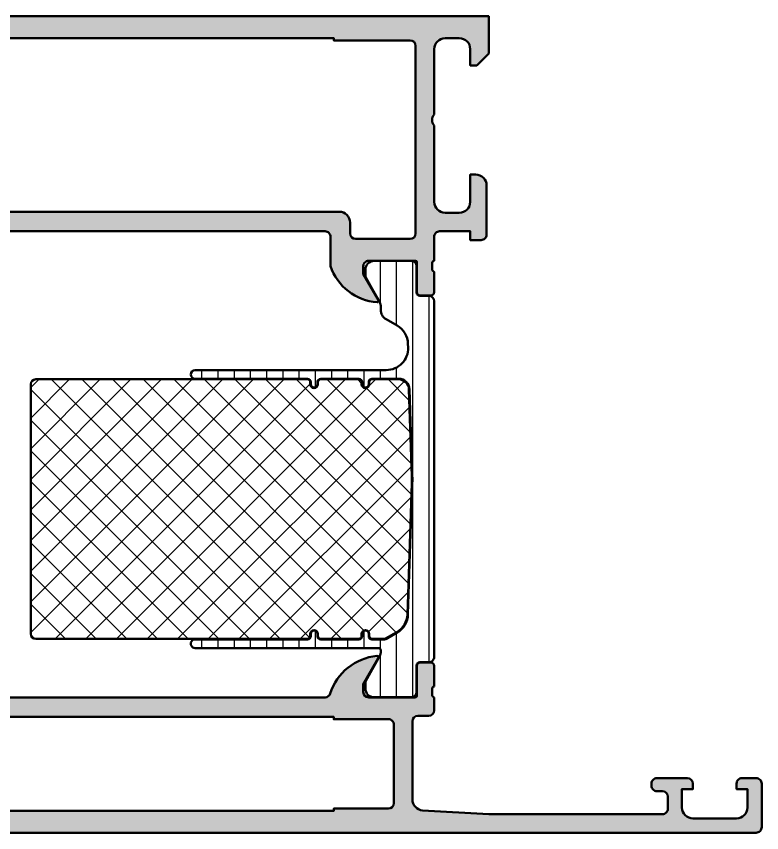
# Model space of a CAD drawing. Extents: x 0 to 133, y 0 to 75.
# Drawn here: x 64.7 to 133, y 0 to 74.8 of the extents above; entities that cross this region are included whole.
import ezdxf

# ---------------------------------------------------------------- set-up
doc = ezdxf.new("R2010")
doc.units = 0
for name, color, linetype, lineweight in [('0S-Alu contour', 7, 'Continuous', 50), ('0S-Alu hatch', 252, 'Continuous', 25), ('0S-Plastic contour', 254, 'Continuous', 50), ('0S-Plastic hatch', 253, 'Continuous', 25), ('0S-PT contour', 91, 'Continuous', 50), ('0S-PT hatch', 103, 'Continuous', 25)]:
    doc.layers.add(name, color=color, linetype=linetype, lineweight=lineweight)

# ---------------------------------------------------------------- blocks, each defined once
blk = doc.blocks.new('398650__A5BA2382_FA9A_44C2_9744_98428A6521F6_')
at = {"layer": '0S-Alu hatch'}
h = blk.add_hatch(color=256, dxfattribs=at)
edge = h.paths.add_edge_path()
edge.add_ellipse((3.999954428526855, 71.7999582432241), major_axis=(-1.000045572511483, 0), ratio=1, start_angle=180.0026109341762, end_angle=269.9973890658964, ccw=False)
edge.add_line((5.000000000000014, 71.80000381469873), (5.000000000000127, 65.8))
edge.add_ellipse((4.474877689036771, 65.3), major_axis=(-0.7250885749144681, 0), ratio=1, start_angle=136.4038464693296, end_angle=223.5961535306705, ccw=False)
edge.add_line((5.000000000000127, 64.8), (5.000000000000013, 55.30000000000005))
edge.add_ellipse((3.999972998484541, 55.30002700151547), major_axis=(-1.000027001880003, 0), ratio=1, start_angle=90.00154703109479, end_angle=179.9984529689852, ccw=False)
edge.add_line((3.999999999999843, 54.29999999999999), (2.699981689453309, 54.29999999999999))
edge.add_ellipse((2.700001512601078, 55.30001982314776), major_axis=(-1.000019823344241, 0), ratio=1, start_angle=0.0011357599706229848, end_angle=89.99886423981059, ccw=False)
edge.add_line((1.699981689453309, 55.30000000000381), (1.699981689453252, 60.3))
edge.add_line((1.699981689453252, 60.3), (1.199981689453252, 60.3))
edge.add_arc((1.200016055021521, 59.29996563443156), 1.000034366158914, 90.00196893435806, 179.9980310656152)
edge.add_line((0.1999816894530824, 59.30000000000029), (0.1999816894531387, 52.39996551583617))
edge.add_ellipse((0.1211452429100872, 52.13244492384305), major_axis=(-0.2788950563274368, 0), ratio=1, start_angle=178.8354106259032, end_angle=253.5801235805062, ccw=False)
edge.add_line((0.3999826894531395, 52.12677651584468), (0.3999826894531391, 51.67318251584468))
edge.add_ellipse((0.121114593809963, 51.66752185636763), major_axis=(-0.2789255417371574, 0), ratio=1, start_angle=106.4245945553553, end_angle=181.1628700728853, ccw=False)
edge.add_line((0.1999816894531363, 51.39997851584468), (0.1999816894531387, 49.51996751583616))
edge.add_arc((0.499981689453136, 49.51996751583616), 0.2999999999999971, 180, 270)
edge.add_line((0.4999816894531359, 49.21996751583616), (1.479956008495932, 49.21996751583617))
edge.add_arc((1.479956008495937, 49.51996751583616), 0.2999999999999936, 269.999999999999, 360)
edge.add_line((1.77995600849593, 49.51996751583616), (1.779956008495914, 52.27996551583616))
edge.add_ellipse((1.900237939381924, 52.27968572939454), major_axis=(-0.1202822562896115, 0), ratio=1, start_angle=270.3217552923952, end_angle=359.86672517443674, ccw=False)
edge.add_line((1.899562475160004, 52.39996608908059), (6.199974060058777, 52.39999084472678))
edge.add_ellipse((6.199989497152058, 51.90000628199761), major_axis=(-0.4999845629674861, 0), ratio=1, start_angle=179.9991052558096, end_angle=270.00176901520285, ccw=False)
edge.add_line((6.699974060058579, 51.89999847412263), (6.69997406005872, 51.1999938964842))
edge.add_line((6.69997406005872, 51.1999938964842), (5.311729431152641, 48.79547576904322))
edge.add_arc((5.435575379939113, 48.73756724130198), 0.136715824307135, 154.9399071396926, 284.9282666313289)
edge.add_arc((5.082349791735746, 53.46586819594616), 4.875900108610273, 274.569384502985, 341.2678313541292)
edge.add_ellipse((10.19996787116753, 51.89999703365565), major_axis=(-0.4999938111092688, 0), ratio=1, start_angle=269.999290796558, end_angle=359.99983493439635, ccw=False)
edge.add_line((10.19997406005849, 52.39999084472661), (10.99997406006038, 52.39999084472661))
edge.add_arc((10.99997406006038, 52.89999084472661), 0.5, 270, 360)
edge.add_line((11.49997406006038, 52.89999084472661), (11.49997406006038, 54.59999542236328))
edge.add_ellipse((11.99997406006038, 54.59999542236328), major_axis=(-0.4999999999999965, 0), ratio=1, start_angle=269.9999999999996, end_angle=360, ccw=False)
edge.add_line((11.99997406006038, 55.09999542236328), (92.9999755493137, 55.09999542236333))
edge.add_ellipse((92.99997554931373, 54.59999542236332), major_axis=(-0.5000000000000142, 0), ratio=1, start_angle=180, end_angle=270.00000000000165, ccw=False)
edge.add_line((93.49997554931375, 54.59999542236332), (93.49997554931373, 51.8999984741216))
edge.add_arc((98.1270782075754, 53.47457053127342), 4.887673902098572, 198.7930956538675, 265.8043505018738)
edge.add_arc((97.76126167060382, 48.73879050912451), 0.1390384168074621, 273.3902478632481, 384.0601169720247)
edge.add_line((97.8882201782205, 48.79547576904342), (96.49997554931463, 51.19999389648443))
edge.add_line((96.49997554931463, 51.19999389648443), (96.49997554931451, 51.89999847412086))
edge.add_ellipse((96.99996011222127, 51.90000628199715), major_axis=(-0.4999845629677113, 0), ratio=1, start_angle=-90.00176901518182, end_angle=0.000894744190475194, ccw=False)
edge.add_line((96.99997554931437, 52.39999084472655), (101.2998333707656, 52.39996609226833))
edge.add_ellipse((101.299155684108, 52.27928998198025), major_axis=(-0.120678013131916, 0), ratio=1, start_angle=180.1332748255578, end_angle=269.6782447076241, ccw=False)
edge.add_line((101.4198333707657, 52.27957068898489), (101.4198333707656, 49.51957268898488))
edge.add_arc((101.7198333707656, 49.51957268898489), 0.2999999999999829, 180, 270.0000000000027)
edge.add_line((101.7198333707656, 49.2195726889849), (102.6998076898084, 49.21957268898489))
edge.add_arc((102.6998076898084, 49.51957268898489), 0.2999999999999971, 270.0000000000027, 360)
edge.add_line((102.9998076898084, 49.51957268898489), (102.9998076898084, 51.3995836889934))
edge.add_ellipse((103.0786747854516, 51.66712702951638), major_axis=(-0.2789255417371992, 0), ratio=1, start_angle=-1.1628700728805939, end_angle=73.5754054446374, ccw=False)
edge.add_line((102.7998066898084, 51.67278768899341), (102.7998066898084, 52.1263816889934))
edge.add_ellipse((103.0786441363515, 52.13205009699178), major_axis=(-0.2788950563274237, 0), ratio=1, start_angle=-73.5801235805115, end_angle=1.1645893740987958, ccw=False)
edge.add_line((102.9998076898084, 52.3995706889849), (102.9999680343561, 54.59999514771071))
edge.add_ellipse((103.4999680343559, 54.59999514771047), major_axis=(-0.4999999999997869, 0), ratio=1, start_angle=269.9999999999984, end_angle=360, ccw=False)
edge.add_line((103.4999680343559, 55.09999514771026), (106.2999557081156, 55.09999514771083))
edge.add_line((106.2999557081156, 55.09999514771083), (106.2999557081155, 54.29999972534743))
edge.add_line((106.2999557081155, 54.29999972534743), (107.2999557081154, 54.30000735474173))
edge.add_arc((107.2999864487359, 54.79997661371057), 0.4999692599138797, 269.9964771677912, 360.0026485613531)
edge.add_line((107.7999557081156, 54.79999972534759), (107.8000167432719, 59.29999972534695))
edge.add_arc((106.7999292727026, 59.29991225477806), 1.000087474394541, 0.0050112559646679, 89.99498874392712)
edge.add_line((106.8000167432713, 60.29999972534739), (106.3000167432718, 60.29999972534715))
edge.add_line((106.3000167432718, 60.29999972534715), (106.3000167432719, 57.79999972534738))
edge.add_ellipse((105.2999293457993, 57.80008712281013), major_axis=(-1.000087401291521, 0), ratio=1, start_angle=90.00501389830328, end_angle=179.9949929319336, ccw=False)
edge.add_line((105.3000168624813, 56.79999972534785), (103.9999680343556, 56.79999972534715))
edge.add_ellipse((104.0000268320843, 57.80005852307539), major_axis=(-1.000058799456728, 0), ratio=1, start_angle=0.0033686637580103707, end_angle=89.99663133637353, ccw=False)
edge.add_line((102.9999680343561, 57.79999972534437), (102.9999680343561, 64.79999972534715))
edge.add_ellipse((103.5248073746745, 65.29999972534715), major_axis=(-0.7248836686985655, 0), ratio=1, start_angle=-43.61157673630902, end_angle=43.611576736309075, ccw=False)
edge.add_line((102.9999680343561, 65.79999972534713), (102.9999680343561, 71.80043483925358))
edge.add_ellipse((104.0000228430449, 71.80038766034905), major_axis=(-1.000054809801693, 0), ratio=1, start_angle=270.0031401344176, end_angle=359.997296995918, ccw=False)
edge.add_line((103.9999680343566, 72.80044246864882), (105.3000168624806, 72.80044246864814))
edge.add_ellipse((105.2999304168652, 71.80035614156394), major_axis=(-1.000086330820304, 0), ratio=1, start_angle=180.0053828449331, end_angle=269.99504745863044, ccw=False)
edge.add_line((106.300016743272, 71.80045009804164), (106.3000167432718, 70.29999257279023))
edge.add_line((106.3000167432718, 70.29999257279023), (106.8999923292095, 70.29999257279))
edge.add_line((106.8999923292095, 70.29999257279), (107.9999679199197, 71.39996792030847))
edge.add_line((107.9999679199197, 71.39996792030847), (107.99996791992, 74.8))
edge.add_line((107.99996791992, 74.8), (1.42e-14, 74.8))
edge.add_line((1.42e-14, 74.8), (7.06e-14, 71.39999847412132))
edge.add_line((7.06e-14, 71.39999847412132), (1.099975585937684, 70.30000000000003))
edge.add_line((1.099975585937684, 70.30000000000003), (1.699981689453366, 70.30000000000003))
edge.add_line((1.699981689453366, 70.30000000000003), (1.699981689453252, 71.8000038146973))
edge.add_ellipse((2.700020083351735, 71.79996542079878), major_axis=(-1.0000383946355, 0), ratio=1, start_angle=270.00219972388834, end_angle=359.99780027593476, ccw=False)
edge.add_line((2.699981689453195, 72.80000381469726), (4.000000000000212, 72.80000381469725))
edge = h.paths.add_edge_path()
edge.add_line((14.19998550415049, 72.59999542236328), (14.19998550415049, 72.7999954223636))
edge.add_line((14.19998550415049, 72.7999954223636), (93.79998623046679, 72.79999542236358))
edge.add_line((93.79998623046679, 72.79999542236358), (93.79998623046684, 72.59999542236302))
edge.add_line((93.79998623046684, 72.59999542236302), (100.7999862304669, 72.59999542236307))
edge.add_ellipse((100.7999783783807, 72.09998757027707), major_axis=(-0.5000078521476686, 0), ratio=1, start_angle=180.0008997684673, end_angle=269.99910023133594, ccw=False)
edge.add_line((101.2999862304667, 72.0999954223615), (101.2999862304667, 54.89999084472656))
edge.add_ellipse((100.7999815766378, 54.89999549855548), major_axis=(-0.5000046538505819, 0), ratio=1, start_angle=90.00053328454487, end_angle=179.9994667160038, ccw=False)
edge.add_line((100.7999862304667, 54.39999084472656), (95.79997554931364, 54.39999084472656))
edge.add_ellipse((95.79997554931364, 54.89999084472656), major_axis=(-0.5, 0), ratio=1, start_angle=0, end_angle=90, ccw=False)
edge.add_line((95.29997554931366, 54.89999084472656), (95.29997554931364, 55.89999542236331))
edge.add_arc((94.29997554931361, 55.89999542236331), 1.000000000000024, 0, 89.9999999999992)
edge.add_line((94.29997554931363, 56.89999542236335), (10.6999740600604, 56.89999542236328))
edge.add_arc((10.69997406006038, 55.89999542236327), 1.000000000000014, 89.9999999999992, 180)
edge.add_line((9.69997406006037, 55.89999542236327), (9.69997406006037, 54.89999084472673))
edge.add_ellipse((9.199974060060377, 54.89999084472671), major_axis=(-0.4999999999999894, 0), ratio=1, start_angle=89.99999999999898, end_angle=180, ccw=False)
edge.add_line((9.19997406006037, 54.39999084472673), (7.19998550415029, 54.39999084472685))
edge.add_ellipse((7.199990157979086, 54.89999549855546), major_axis=(-0.5000046538502835, 0), ratio=1, start_angle=0.0005332839962761682, end_angle=89.9994667154665, ccw=False)
edge.add_line((6.69998550415046, 54.89999084473137), (6.699985504150517, 72.09999542236334))
edge.add_ellipse((7.199993356236581, 72.09998757027722), major_axis=(-0.5000078521477183, 0), ratio=1, start_angle=270.0008997686535, end_angle=359.99910023153274, ccw=False)
edge.add_line((7.199985504150517, 72.59999542236328), (14.19998550415049, 72.59999542236328))
at = {"layer": '0S-Alu contour', "color": 7}
for points in [[(106.300016743272, 71.80045009804164), (106.3000167432718, 70.29999257279023), (106.8999923292095, 70.29999257279), (107.9999679199197, 71.39996792030847), (107.99996791992, 74.8), (1.42e-14, 74.8), (7.06e-14, 71.39999847412132), (1.099975585937684, 70.30000000000003), (1.699981689453366, 70.30000000000003), (1.699981689453252, 71.8000038146973)], [(2.699981689453195, 72.80000381469726), (4.000000000000212, 72.80000381469725)], [(7.199985504150517, 72.59999542236328), (14.19998550415049, 72.59999542236328)], [(14.19998550415049, 72.59999542236328), (14.19998550415049, 72.7999954223636), (93.79998623046679, 72.79999542236358), (93.79998623046684, 72.59999542236302), (100.7999862304669, 72.59999542236307)], [(103.9999680343566, 72.80044246864882), (105.3000168624806, 72.80044246864814)], [(6.69998550415046, 54.89999084473137), (6.699985504150517, 72.09999542236334)], [(101.2999862304667, 72.0999954223615), (101.2999862304667, 54.89999084472656)], [(5.000000000000014, 71.80000381469873), (5.000000000000127, 65.8)], [(102.9999680343561, 65.79999972534713), (102.9999680343561, 71.80043483925358)], [(5.000000000000127, 64.8), (5.000000000000013, 55.30000000000005)], [(102.9999680343561, 57.79999972534437), (102.9999680343561, 64.79999972534715)], [(1.699981689453309, 55.30000000000381), (1.699981689453252, 60.3), (1.199981689453252, 60.3)], [(106.8000167432713, 60.29999972534739), (106.3000167432718, 60.29999972534715), (106.3000167432719, 57.79999972534738)], [(0.1999816894530824, 59.30000000000029), (0.1999816894531387, 52.39996551583617)], [(107.7999557081156, 54.79999972534759), (107.8000167432719, 59.29999972534695)], [(94.29997554931363, 56.89999542236335), (10.6999740600604, 56.89999542236328)], [(105.3000168624813, 56.79999972534785), (103.9999680343556, 56.79999972534715)], [(9.69997406006037, 55.89999542236327), (9.69997406006037, 54.89999084472673)], [(95.29997554931366, 54.89999084472656), (95.29997554931364, 55.89999542236331)], [(11.99997406006038, 55.09999542236328), (92.9999755493137, 55.09999542236333)], [(103.4999680343559, 55.09999514771026), (106.2999557081156, 55.09999514771083), (106.2999557081155, 54.29999972534743), (107.2999557081154, 54.30000735474173)], [(3.999999999999843, 54.29999999999999), (2.699981689453309, 54.29999999999999)], [(9.19997406006037, 54.39999084472673), (7.19998550415029, 54.39999084472685)], [(11.49997406006038, 52.89999084472661), (11.49997406006038, 54.59999542236328)], [(93.49997554931375, 54.59999542236332), (93.49997554931373, 51.8999984741216)], [(100.7999862304667, 54.39999084472656), (95.79997554931364, 54.39999084472656)], [(102.9998076898084, 52.3995706889849), (102.9999680343561, 54.59999514771071)], [(1.899562475160004, 52.39996608908059), (6.199974060058777, 52.39999084472678)], [(10.19997406005849, 52.39999084472661), (10.99997406006038, 52.39999084472661)], [(96.99997554931437, 52.39999084472655), (101.2998333707656, 52.39996609226833)], [(0.3999826894531395, 52.12677651584468), (0.3999826894531391, 51.67318251584468)], [(1.77995600849593, 49.51996751583616), (1.779956008495914, 52.27996551583616)], [(6.699974060058579, 51.89999847412263), (6.69997406005872, 51.1999938964842), (5.311729431152641, 48.79547576904322)], [(97.8882201782205, 48.79547576904342), (96.49997554931463, 51.19999389648443), (96.49997554931451, 51.89999847412086)], [(101.4198333707657, 52.27957068898489), (101.4198333707656, 49.51957268898488)], [(102.7998066898084, 51.67278768899341), (102.7998066898084, 52.1263816889934)], [(0.1999816894531363, 51.39997851584468), (0.1999816894531387, 49.51996751583616)], [(102.9998076898084, 49.51957268898489), (102.9998076898084, 51.3995836889934)], [(0.4999816894531359, 49.21996751583616), (1.479956008495932, 49.21996751583617)], [(101.7198333707656, 49.2195726889849), (102.6998076898084, 49.21957268898489)]]:
    blk.add_lwpolyline(points, dxfattribs=at)
at = {"layer": '0S-Alu contour', "color": 7, "extrusion": (0, 0, -1)}
for centre, radius, start, end in [((-2.700020083351735, 71.79996542079878), 1.0000383946355, 0.0021997240652303, 89.99780027611166), ((-3.999954428526855, 71.7999582432241), 1.000045572511483, 90.0026109341036, 179.9973890658238), ((-7.199993356236581, 72.09998757027722), 0.5000078521477183, 0.0008997684672687, 89.9991002313465), ((-100.7999783783807, 72.09998757027707), 0.5000078521476686, 90.00089976866407, 179.9991002315327), ((-104.0000228430449, 71.80038766034905), 1.000054809801693, 0.0027030040819815, 89.9968598655824), ((-105.2999304168652, 71.80035614156394), 1.000086330820304, 90.00495254136955, 179.9946171550669), ((-4.474877689036771, 65.3), 0.7250885749144684, 136.4038464693295, 223.5961535306705), ((-103.5248073746745, 65.29999972534715), 0.7248836686985655, 316.3884232636909, 43.61157673630913), ((-104.0000268320843, 57.80005852307539), 1.000058799456728, 270.0033686636265, 359.996631336242), ((-105.2999293457993, 57.80008712281013), 1.000087401291521, 180.0050070680665, 269.9949861016967), ((-2.700001512601078, 55.30001982314776), 1.000019823344241, 270.0011357601894, 359.9988642400294), ((-3.999972998484541, 55.30002700151547), 1.000027001880003, 180.0015470310149, 269.9984529689052), ((-7.199990157979086, 54.89999549855546), 0.5000046538502835, 270.0005332845336, 359.9994667160037), ((-9.199974060060377, 54.89999084472671), 0.4999999999999894, 180, 270.000000000001), ((-11.99997406006038, 54.59999542236328), 0.4999999999999965, 0, 90.0000000000004), ((-92.99997554931373, 54.59999542236332), 0.5000000000000142, 89.99999999999837, 180), ((-95.79997554931364, 54.89999084472656), 0.5, 270, 0), ((-100.7999815766378, 54.89999549855548), 0.5000046538505819, 180.0005332839962, 269.9994667154551), ((-103.4999680343559, 54.59999514771047), 0.4999999999997869, 0, 90.0000000000016), ((-0.1211452429100872, 52.13244492384305), 0.2788950563274368, 106.4198764194938, 181.1645893740969), ((-1.900237939381924, 52.27968572939454), 0.1202822562896115, 0.1332748255632413, 89.67824470760479), ((-6.199989497152058, 51.90000628199761), 0.4999845629674861, 89.99823098479715, 180.0008947441905), ((-10.19996787116753, 51.89999703365565), 0.4999938111092688, 0.0001650656036298, 90.00070920344199), ((-96.99996011222127, 51.90000628199715), 0.4999845629677113, 359.9991052558095, 90.0017690151818), ((-101.299155684108, 52.27928998198025), 0.120678013131916, 90.32175529237591, 179.8667251744422), ((-103.0786441363515, 52.13205009699178), 0.2788950563274237, 358.8354106259012, 73.58012358051164), ((-0.121114593809963, 51.66752185636763), 0.2789255417371574, 178.8371299271147, 253.5754054446447), ((-103.0786747854516, 51.66712702951638), 0.2789255417371992, 286.4245945553626, 1.162870072880582)]:
    blk.add_arc(centre, radius, start, end, dxfattribs=at)
at = {"layer": '0S-Alu contour', "color": 7}
for centre, radius, start, end in [((1.200016055021521, 59.29996563443156), 1.000034366158914, 90.00196893435806, 179.9980310656152), ((106.7999292727026, 59.29991225477806), 1.000087474394541, 0.0050112559646679, 89.99498874392712), ((10.69997406006038, 55.89999542236327), 1.000000000000014, 89.9999999999992, 180), ((94.29997554931361, 55.89999542236331), 1.000000000000024, 0, 89.9999999999992), ((107.2999864487359, 54.79997661371057), 0.4999692599138797, 269.9964771677912, 0.0026485613531484), ((10.99997406006038, 52.89999084472661), 0.5, 270, 0), ((5.082349791735746, 53.46586819594616), 4.875900108610273, 274.569384502985, 341.2678313541292), ((98.1270782075754, 53.47457053127342), 4.887673902098572, 198.7930956538675, 265.8043505018738), ((0.499981689453136, 49.51996751583616), 0.2999999999999971, 180, 270), ((1.479956008495937, 49.51996751583616), 0.2999999999999936, 269.999999999999, 0), ((101.7198333707656, 49.51957268898489), 0.2999999999999829, 180, 270.0000000000027), ((102.6998076898084, 49.51957268898489), 0.2999999999999971, 270.0000000000027, 0), ((5.435575379939113, 48.73756724130198), 0.136715824307135, 154.9399071396926, 284.9282666313289), ((97.76126167060382, 48.73879050912451), 0.1390384168074621, 273.3902478632481, 24.06011697202465)]:
    blk.add_arc(centre, radius, start, end, dxfattribs=at)
blk = doc.blocks.new('284257__9D8D796D_4497_4EC7_BCA9_4753A95290BE___21ABFD9B_3180_408D_A42C_247EFED5E69A_')
at = {"layer": '0S-Plastic hatch'}
h = blk.add_hatch(dxfattribs=at)
h.set_pattern_fill('ANSI31', color=256, scale=0.4680000000000001, angle=45, style=0)
h.set_pattern_definition([(90, (0, 0), (-1.4859, 0), [])])
edge = h.paths.add_edge_path()
edge.add_line((103, 48.69001572907988), (103, 16.10998427091997))
edge.add_ellipse((102.5, 16.10998427092003), major_axis=(-0.5, 0), ratio=1, start_angle=89.99999999998857, end_angle=180, ccw=False)
edge.add_line((102.4999999999999, 15.60998427092003), (101.6896686695362, 15.60998427092004))
edge.add_arc((101.6896686695362, 15.30998427092015), 0.2999999999998957, 90.00000000000543, 180.0079246230968)
edge.add_line((101.3896686724058, 15.30994277769076), (101.3900006007642, 12.91006915538231))
edge.add_ellipse((100.8900006055467, 12.91000000000002), major_axis=(-0.5000000000000027, 0), ratio=1, start_angle=90.00000000000648, end_angle=180.0079246230509, ccw=False)
edge.add_line((100.8900006055468, 12.41000000000002), (97.50000000000011, 12.40999999999996))
edge.add_ellipse((97.50000000000011, 13.21000000000003), major_axis=(-0.8000000000000645, 0), ratio=1, start_angle=0, end_angle=90, ccw=False)
edge.add_line((96.70000000000005, 13.21000000000001), (96.70000000000005, 13.86000000000028))
edge.add_line((96.70000000000005, 13.86000000000028), (98.03730985350586, 16.27257083923049))
edge.add_arc((97.59999999949218, 16.51497564960009), 0.5000000005077869, 330.999999999967, 360)
edge.add_line((98.09999999999997, 16.51497564959983), (98.09999999999997, 16.71000000000013))
edge.add_arc((97.90000000000006, 16.71000000000012), 0.1999999999999247, 0, 90.00000000000406)
edge.add_line((97.90000000000003, 16.91000000000004), (81.10047367433242, 16.91))
edge.add_ellipse((81.10047367433248, 17.31), major_axis=(-0.3999999999999986, 0), ratio=1, start_angle=-90.00000000000807, end_angle=89.99999999999193, ccw=False)
edge.add_line((81.10047367433253, 17.71), (91.40047367433249, 17.71000000000007))
edge.add_arc((91.40047367433252, 18.01000000000006), 0.29999999999999, 269.9999999999945, 360)
edge.add_line((91.7004736743325, 18.0100000000001), (91.7004736743325, 18.2100000000001))
edge.add_ellipse((92.00047367433251, 18.21000000000006), major_axis=(-0.3000000000000114, 0), ratio=1, start_angle=180, end_angle=360, ccw=False)
edge.add_line((92.30047367433252, 18.21000000000006), (92.30047367433247, 18.01000000000018))
edge.add_arc((92.6004736743325, 18.0100000000001), 0.300000000000054, 180, 269.999999999981)
edge.add_line((92.60047367433243, 17.71000000000004), (96.10000068456242, 17.71000000000003))
edge.add_arc((96.10000068456245, 18.00999976147987), 0.299999761479846, 269.9999999999973, 360)
edge.add_line((96.40000044604228, 18.00999976147992), (96.40000044604228, 18.20999976147993))
edge.add_ellipse((96.7000004460423, 18.20999976147989), major_axis=(-0.3000000000000114, 0), ratio=1, start_angle=180, end_angle=360, ccw=False)
edge.add_line((97.0000004460423, 18.20999976147988), (97.00000044604224, 18.00999976148001))
edge.add_arc((97.30000020752212, 18.00999976147994), 0.2999997614798814, 180, 269.9999999999838)
edge.add_line((97.30000020752203, 17.71000000000006), (98.46410161520038, 17.71000000000006))
edge.add_arc((98.4641016152003, 17.90999999963144), 0.1999999996313836, 270.0000000000204, 300.0000000000195)
edge.add_line((98.56410161501607, 17.73679491919382), (99.60090409830678, 18.33539298302521))
edge.add_arc((98.6009042637357, 20.06744387718719), 1.999999992277375, 299.9999946553868, 358.2770022894869)
edge.add_line((100.6, 20.00730897584428), (100.994619429964, 32.03200236252826))
edge.add_arc((90.99999999999591, 32.35999999999965), 10.00000000000415, 358.1203748410089, 361.879625159001)
edge.add_line((100.9946194299639, 32.68799763747277), (100.7368450786459, 40.62279976374721))
edge.add_arc((99.73738313564947, 40.59000000000003), 1.000000000000097, 1.879625158993783, 89.99999999999756)
edge.add_line((99.7373831356495, 41.59000000000014), (97.29999999999995, 41.59000000000005))
edge.add_arc((97.29999999999995, 41.29000000000008), 0.2999999999999688, 90.00000000000273, 180)
edge.add_line((97, 41.29000000000008), (97, 41.09000000000005))
edge.add_ellipse((96.70000000000002, 41.09000000000004), major_axis=(-0.2999999999999829, 0), ratio=1, start_angle=0, end_angle=180, ccw=False)
edge.add_line((96.40000000000003, 41.09000000000004), (96.40000000000003, 41.29))
edge.add_arc((96.10000000000007, 41.29000000000004), 0.29999999999999, 0, 89.99999999999459)
edge.add_line((96.10000000000008, 41.59000000000004), (92.60047367433248, 41.59000000000005))
edge.add_arc((92.60047367433246, 41.29000000000006), 0.2999999999999901, 89.99999999999729, 180)
edge.add_line((92.30047367433247, 41.29000000000006), (92.30047367433247, 41.09000000000007))
edge.add_ellipse((92.00047367433247, 41.09000000000006), major_axis=(-0.2999999999999829, 0), ratio=1, start_angle=0, end_angle=180, ccw=False)
edge.add_line((91.7004736743325, 41.09000000000006), (91.7004736743325, 41.29000000000001))
edge.add_arc((91.4004736743325, 41.29000000000007), 0.2999999999999971, 0, 89.99999999999186)
edge.add_line((91.40047367433255, 41.59000000000006), (81.10047367433248, 41.59000000000006))
edge.add_ellipse((81.10047367433243, 41.99000000000006), major_axis=(-0.3999999999999915, 0), ratio=1, start_angle=-89.99999999999591, end_angle=90.00000000000409, ccw=False)
edge.add_line((81.10047367433242, 42.39000000000005), (98.61213858770031, 42.38999999999993))
edge.add_arc((98.61213858770031, 44.39), 2.000000000000059, 270, 361.8796251589957)
edge.add_line((100.6110624736931, 44.45559952749442), (100.6, 44.7926910241557))
edge.add_arc((98.60090425601653, 44.73255612258069), 2.000000000000047, 1.722997710510562, 60.00000534461142)
edge.add_line((99.600904094449, 46.46460702343066), (98.60000008078372, 47.04247909649653))
edge.add_ellipse((99.09999999999998, 47.90850454692143), major_axis=(-0.9999999999999536, 0), ratio=1, start_angle=0, end_angle=60.00000534460821, ccw=False)
edge.add_line((98.10000000000002, 47.90850454692143), (98.09999999999997, 48.28502435050005))
edge.add_arc((97.59999999987805, 48.2850243505002), 0.5000000001219143, 0, 28.99999999998022)
edge.add_line((98.03730985355446, 48.52742916068232), (96.69999999999999, 50.94000000000009))
edge.add_line((96.69999999999999, 50.94000000000009), (96.69999999999999, 51.59000000000006))
edge.add_ellipse((97.5, 51.58999999999994), major_axis=(-0.7999999999999972, 0), ratio=1, start_angle=269.9999999999949, end_angle=360, ccw=False)
edge.add_line((97.50000000000007, 52.38999999999993), (100.8900006103291, 52.38999999999999))
edge.add_ellipse((100.8900006103291, 51.88999999999998), major_axis=(-0.5000000000000142, 0), ratio=1, start_angle=179.9920752627074, end_angle=270.00000000000165, ccw=False)
edge.add_line((101.3900006055465, 51.88993084362136), (101.3896686724057, 49.49005722290699))
edge.add_arc((101.6896686695361, 49.49001572907983), 0.2999999999999299, 179.9920752627072, 270.0000000000135)
edge.add_line((101.6896686695362, 49.1900157290799), (102.5, 49.19001572907988))
edge.add_ellipse((102.5, 48.69001572907993), major_axis=(-0.4999999999999503, 0), ratio=1, start_angle=180, end_angle=269.9999999999984, ccw=False)
at = {"layer": '0S-Plastic contour', "color": 7}
for points in [[(97.50000000000007, 52.38999999999993), (100.8900006103291, 52.38999999999999)], [(101.3900006055465, 51.88993084362136), (101.3896686724057, 49.49005722290699)], [(98.03730985355446, 48.52742916068232), (96.69999999999999, 50.94000000000009), (96.69999999999999, 51.59000000000006)], [(101.6896686695362, 49.1900157290799), (102.5, 49.19001572907988)], [(103, 48.69001572907988), (103, 16.10998427091997)], [(98.10000000000002, 47.90850454692143), (98.09999999999997, 48.28502435050005)], [(99.600904094449, 46.46460702343066), (98.60000008078372, 47.04247909649653)], [(100.6110624736931, 44.45559952749442), (100.6, 44.7926910241557)], [(81.10047367433242, 42.39000000000005), (98.61213858770031, 42.38999999999993)], [(91.40047367433255, 41.59000000000006), (81.10047367433248, 41.59000000000006)], [(91.7004736743325, 41.09000000000006), (91.7004736743325, 41.29000000000001)], [(92.30047367433247, 41.29000000000006), (92.30047367433247, 41.09000000000007)], [(96.10000000000008, 41.59000000000004), (92.60047367433248, 41.59000000000005)], [(96.40000000000003, 41.09000000000004), (96.40000000000003, 41.29)], [(97, 41.29000000000008), (97, 41.09000000000005)], [(99.7373831356495, 41.59000000000014), (97.29999999999995, 41.59000000000005)], [(100.9946194299639, 32.68799763747277), (100.7368450786459, 40.62279976374721)], [(100.6, 20.00730897584428), (100.994619429964, 32.03200236252826)], [(91.7004736743325, 18.0100000000001), (91.7004736743325, 18.2100000000001)], [(92.30047367433252, 18.21000000000006), (92.30047367433247, 18.01000000000018)], [(96.40000044604228, 18.00999976147992), (96.40000044604228, 18.20999976147993)], [(97.0000004460423, 18.20999976147988), (97.00000044604224, 18.00999976148001)], [(98.56410161501607, 17.73679491919382), (99.60090409830678, 18.33539298302521)], [(81.10047367433253, 17.71), (91.40047367433249, 17.71000000000007)], [(92.60047367433243, 17.71000000000004), (96.10000068456242, 17.71000000000003)], [(97.30000020752203, 17.71000000000006), (98.46410161520038, 17.71000000000006)], [(97.90000000000003, 16.91000000000004), (81.10047367433242, 16.91)], [(98.09999999999997, 16.51497564959983), (98.09999999999997, 16.71000000000013)], [(96.70000000000005, 13.21000000000001), (96.70000000000005, 13.86000000000028), (98.03730985350586, 16.27257083923049)], [(101.3896686724058, 15.30994277769076), (101.3900006007642, 12.91006915538231)], [(102.4999999999999, 15.60998427092003), (101.6896686695362, 15.60998427092004)], [(100.8900006055468, 12.41000000000002), (97.50000000000011, 12.40999999999996)]]:
    blk.add_lwpolyline(points, dxfattribs=at)
at = {"layer": '0S-Plastic contour', "color": 7, "extrusion": (0, 0, -1)}
for centre, radius, start, end in [((-97.5, 51.58999999999994), 0.7999999999999972, 0, 90.00000000000509), ((-100.8900006103291, 51.88999999999998), 0.5000000000000142, 89.99999999999837, 180.0079247372927), ((-102.5, 48.69001572907993), 0.4999999999999503, 90.0000000000016, 180), ((-99.09999999999998, 47.90850454692143), 0.9999999999999536, 299.9999946553918, 0), ((-81.10047367433243, 41.99000000000006), 0.3999999999999915, 269.9999999999959, 89.99999999999594), ((-92.00047367433247, 41.09000000000006), 0.2999999999999829, 180, 0), ((-96.70000000000002, 41.09000000000004), 0.2999999999999829, 180, 0), ((-92.00047367433251, 18.21000000000006), 0.3000000000000114, 0, 180), ((-96.7000004460423, 18.20999976147989), 0.3000000000000114, 0, 180), ((-81.10047367433248, 17.31), 0.3999999999999986, 270.0000000000081, 90.00000000000813), ((-102.5, 16.10998427092003), 0.5, 180, 270.0000000000114), ((-97.50000000000011, 13.21000000000003), 0.8000000000000645, 270, 0), ((-100.8900006055467, 12.91000000000002), 0.5000000000000027, 179.9920753769491, 269.9999999999935)]:
    blk.add_arc(centre, radius, start, end, dxfattribs=at)
at = {"layer": '0S-Plastic contour', "color": 7}
for centre, radius, start, end in [((101.6896686695361, 49.49001572907983), 0.2999999999999299, 179.9920752627072, 270.0000000000135), ((97.59999999987805, 48.2850243505002), 0.5000000001219143, 0, 28.99999999998022), ((98.60090425601653, 44.73255612258069), 2.000000000000047, 1.722997710510562, 60.00000534461142), ((98.61213858770031, 44.39), 2.000000000000059, 270, 1.879625158995722), ((91.4004736743325, 41.29000000000007), 0.2999999999999971, 0, 89.99999999999186), ((92.60047367433246, 41.29000000000006), 0.2999999999999901, 89.99999999999729, 180), ((96.10000000000007, 41.29000000000004), 0.29999999999999, 0, 89.99999999999459), ((97.29999999999995, 41.29000000000008), 0.2999999999999688, 90.00000000000273, 180), ((99.73738313564947, 40.59000000000003), 1.000000000000097, 1.879625158993783, 89.99999999999756), ((90.99999999999591, 32.35999999999965), 10.00000000000415, 358.1203748410089, 1.879625159000959), ((98.6009042637357, 20.06744387718719), 1.999999992277375, 299.9999946553868, 358.2770022894869), ((91.40047367433252, 18.01000000000006), 0.29999999999999, 269.9999999999945, 0), ((92.6004736743325, 18.0100000000001), 0.300000000000054, 180, 269.999999999981), ((96.10000068456245, 18.00999976147987), 0.299999761479846, 269.9999999999973, 0), ((97.30000020752212, 18.00999976147994), 0.2999997614798814, 180, 269.9999999999838), ((98.4641016152003, 17.90999999963144), 0.1999999996313836, 270.0000000000204, 300.0000000000195), ((97.90000000000006, 16.71000000000012), 0.1999999999999247, 0, 90.00000000000406), ((97.59999999949218, 16.51497564960009), 0.5000000005077869, 330.999999999967, 0), ((101.6896686695362, 15.30998427092015), 0.2999999999998957, 90.00000000000543, 180.0079246230968)]:
    blk.add_arc(centre, radius, start, end, dxfattribs=at)
blk = doc.blocks.new('382750__2A1C469D_E28B_4D06_97CA_614348E30F16_')
at = {"layer": '0S-PT hatch'}
h = blk.add_hatch(dxfattribs=at)
h.set_pattern_fill('ANSI37', color=256, scale=0.625, angle=90, style=0)
h.set_pattern_definition([(135, (0, 0), (-1.403165018917055, -1.403165018917055), []), (225, (0, 0), (1.403165018917055, -1.403165018917055), [])])
edge = h.paths.add_edge_path()
edge.add_arc((66.5000004818055, 41.09000000000007), 0.4500000000000029, 90, 180)
edge.add_line((66.05000048180548, 41.09000000000007), (66.05000048180548, 18.21))
edge.add_arc((66.5000004818055, 18.21000000000001), 0.4500000000000029, 180, 270)
edge.add_line((66.5000004818055, 17.76), (91.40047367433252, 17.76))
edge.add_arc((91.40047367433252, 18.01), 0.2499999999999858, 270, 360)
edge.add_line((91.65047367433252, 18.0100000000001), (91.65047367433252, 18.2100000000001))
edge.add_ellipse((92.00047367433251, 18.21000000000007), major_axis=(-0.3500000000000085, 0), ratio=1, start_angle=180, end_angle=360, ccw=False)
edge.add_line((92.3504736743325, 18.21000000000004), (92.35047367433246, 18.01000000000016))
edge.add_arc((92.6004736743325, 18.01000000000006), 0.2500000000000568, 180, 270)
edge.add_line((92.6004736743325, 17.76), (96.10000068456245, 17.75999999999999))
edge.add_arc((96.10000068456242, 18.00999976147985), 0.2499997614798559, 270.0000000000033, 360)
edge.add_line((96.35000044604227, 18.00999976147992), (96.35000044604227, 18.20999976147993))
edge.add_ellipse((96.7000004460423, 18.2099997614799), major_axis=(-0.3500000000000085, 0), ratio=1, start_angle=180, end_angle=360, ccw=False)
edge.add_line((97.05000044604229, 18.20999976147987), (97.05000044604223, 18.00999976147999))
edge.add_arc((97.3000002075221, 18.00999976147988), 0.2499997614798843, 180, 270.0000000000033)
edge.add_line((97.30000020752212, 17.76), (98.46410161520029, 17.76000000000001))
edge.add_arc((98.46410161286744, 17.91000000833745), 0.1500000083374432, 270.0000008910845, 300.0000008911081)
edge.add_line((98.53910161905652, 17.78009619171581), (99.57590410234597, 18.37869425554645))
edge.add_arc((98.6009042637357, 20.06744387718718), 1.949999992277373, 299.9999946553868, 357.961752056725)
edge.add_line((100.5496705048544, 19.99808893967171), (100.9446463328142, 32.03364235071561))
edge.add_arc((91.00025448430463, 32.3599999579437), 9.949745651246513, 358.1203270165722, 361.8417027230555)
edge.add_line((100.9448604282773, 32.67976728523511), (100.6868719814961, 40.62115977555985))
edge.add_arc((99.73738313564947, 40.58999999999996), 0.9500000000001023, 1.879625158997662, 90)
edge.add_line((99.73738313564947, 41.54000000000007), (97.29999999999995, 41.54000000000007))
edge.add_arc((97.29999999999995, 41.2900000000001), 0.2499999999999716, 90, 180)
edge.add_line((97.05, 41.2900000000001), (97.05, 41.09000000000005))
edge.add_ellipse((96.70000000000002, 41.09000000000004), major_axis=(-0.3499999999999801, 0), ratio=1, start_angle=0, end_angle=180, ccw=False)
edge.add_line((96.35000000000005, 41.09000000000004), (96.35000000000005, 41.29000000000001))
edge.add_arc((96.10000000000007, 41.29000000000007), 0.2499999999999929, 0, 90)
edge.add_line((96.10000000000007, 41.54000000000007), (92.60047367433246, 41.54000000000007))
edge.add_arc((92.60047367433246, 41.29000000000007), 0.25, 90, 180)
edge.add_line((92.35047367433246, 41.29000000000007), (92.35047367433246, 41.09000000000007))
edge.add_ellipse((92.00047367433247, 41.09000000000006), major_axis=(-0.3499999999999801, 0), ratio=1, start_angle=0, end_angle=180, ccw=False)
edge.add_line((91.65047367433252, 41.09000000000006), (91.65047367433252, 41.29000000000002))
edge.add_arc((91.4004736743325, 41.29000000000007), 0.2499999999999929, 0, 90)
edge.add_line((91.4004736743325, 41.54000000000007), (66.5000004818055, 41.54000000000007))
at = {"layer": '0S-PT contour', "color": 7}
for points in [[(91.4004736743325, 41.54000000000007), (66.5000004818055, 41.54000000000007)], [(91.65047367433252, 41.09000000000006), (91.65047367433252, 41.29000000000002)], [(92.35047367433246, 41.29000000000007), (92.35047367433246, 41.09000000000007)], [(96.10000000000007, 41.54000000000007), (92.60047367433246, 41.54000000000007)], [(96.35000000000005, 41.09000000000004), (96.35000000000005, 41.29000000000001)], [(97.05, 41.2900000000001), (97.05, 41.09000000000005)], [(99.73738313564947, 41.54000000000007), (97.29999999999995, 41.54000000000007)], [(66.05000048180548, 41.09000000000007), (66.05000048180548, 18.21)], [(100.9448604282773, 32.67976728523511), (100.6868719814961, 40.62115977555985)], [(100.5496705048544, 19.99808893967171), (100.9446463328142, 32.03364235071561)], [(91.65047367433252, 18.0100000000001), (91.65047367433252, 18.2100000000001)], [(92.3504736743325, 18.21000000000004), (92.35047367433246, 18.01000000000016)], [(96.35000044604227, 18.00999976147992), (96.35000044604227, 18.20999976147993)], [(97.05000044604229, 18.20999976147987), (97.05000044604223, 18.00999976147999)], [(98.53910161905652, 17.78009619171581), (99.57590410234597, 18.37869425554645)], [(66.5000004818055, 17.76), (91.40047367433252, 17.76)], [(92.6004736743325, 17.76), (96.10000068456245, 17.75999999999999)], [(97.30000020752212, 17.76), (98.46410161520029, 17.76000000000001)]]:
    blk.add_lwpolyline(points, dxfattribs=at)
for centre, radius, start, end in [((66.5000004818055, 41.09000000000007), 0.4500000000000029, 90, 180), ((91.4004736743325, 41.29000000000007), 0.2499999999999929, 0, 90), ((92.60047367433246, 41.29000000000007), 0.25, 90, 180), ((96.10000000000007, 41.29000000000007), 0.2499999999999929, 0, 90), ((97.29999999999995, 41.2900000000001), 0.2499999999999716, 90, 180), ((99.73738313564947, 40.58999999999996), 0.9500000000001023, 1.879625158997662, 90), ((91.00025448430463, 32.3599999579437), 9.949745651246513, 358.1203270165722, 1.841702723055451), ((98.6009042637357, 20.06744387718718), 1.949999992277373, 299.9999946553868, 357.961752056725), ((66.5000004818055, 18.21000000000001), 0.4500000000000029, 180, 270), ((91.40047367433252, 18.01), 0.2499999999999858, 270, 0), ((92.6004736743325, 18.01000000000006), 0.2500000000000568, 180, 270), ((96.10000068456242, 18.00999976147985), 0.2499997614798559, 270.0000000000033, 0), ((97.3000002075221, 18.00999976147988), 0.2499997614798843, 180, 270.0000000000033), ((98.46410161286744, 17.91000000833745), 0.1500000083374432, 270.0000008910845, 300.0000008911081)]:
    blk.add_arc(centre, radius, start, end, dxfattribs=at)
at = {"layer": '0S-PT contour', "color": 7, "extrusion": (0, 0, -1)}
for centre, radius, start, end in [((-92.00047367433247, 41.09000000000006), 0.3499999999999801, 180, 0), ((-96.70000000000002, 41.09000000000004), 0.3499999999999801, 180, 0), ((-92.00047367433251, 18.21000000000007), 0.3500000000000085, 0, 180), ((-96.7000004460423, 18.2099997614799), 0.3500000000000085, 0, 180)]:
    blk.add_arc(centre, radius, start, end, dxfattribs=at)
blk = doc.blocks.new('398660__444A553E_9B95_4F01_BDA2_D1E7A79C6C81_')
at = {"layer": '0S-Alu hatch'}
h = blk.add_hatch(color=256, dxfattribs=at)
edge = h.paths.add_edge_path()
edge.add_ellipse((6.500003635543988, 10.00000371565224), major_axis=(-0.4999963606566832, 0), ratio=1, start_angle=179.9995829571355, end_angle=270.0004170425942, ccw=False)
edge.add_line((6.999999996187426, 10.00000007629563), (6.999999996187397, 2.800003128053247))
edge.add_ellipse((5.999980085835433, 2.800022919193811), major_axis=(-1.000019910547804, 0), ratio=1, start_angle=90.00114075642318, end_angle=179.9988660738457, ccw=False)
edge.add_line((5.999999996187397, 1.800003008844214), (2.700012203218705, 1.8000030088442))
edge.add_ellipse((2.699981218687452, 2.799972024316704), major_axis=(-0.9999690159525401, 0), ratio=1, start_angle=-0.0017821679763869724, end_angle=90.00177533787843, ccw=False)
edge.add_line((1.700012203218648, 2.800003128053518), (1.700012203218648, 4.500000076295435))
edge.add_line((1.700012203218648, 4.500000076295435), (1.100006099703023, 4.500000076295677))
edge.add_line((1.100006099703023, 4.500000076295677), (0, 3.400001602174584))
edge.add_line((0, 3.400001602174584), (0, 0))
edge.add_line((0, 0), (132.5000023803732, -4.26e-14))
edge.add_arc((132.5000060235379, 0.4999963568350302), 0.4999963568483463, 269.9995825210333, 360.0004159770605)
edge.add_line((133.0000023803731, 0.4999999868889148), (133.0000023803732, 4.500000076295671))
edge.add_arc((132.5000060197299, 4.500003715652365), 0.4999963606565571, 359.9995829571354, 450.0004170425926)
edge.add_line((132.5000023803732, 5.000000076295677), (131.1999840698264, 5.000000076295663))
edge.add_arc((131.1999638148895, 4.500050846643127), 0.4999492300628515, 89.99767871949794, 180.0058184440372)
edge.add_line((130.7000145874045, 4.500000076296132), (130.7000145874044, 4.000000076295677))
edge.add_line((130.7000145874044, 4.000000076295677), (131.7000145874044, 4.000000076295663))
edge.add_line((131.7000145874044, 4.000000076295663), (131.7000145874044, 2.300003128053498))
edge.add_ellipse((130.6999713620809, 2.300046234162592), major_axis=(-1.000043226252565, 0), ratio=1, start_angle=90.0024765215503, end_angle=179.9975303089387, ccw=False)
edge.add_line((130.7000145874043, 1.3000030088442), (126.6999840698263, 1.3000030088442))
edge.add_ellipse((126.699967384427, 2.299955806847186), major_axis=(-0.9999527981421936, 0), ratio=1, start_angle=-0.0027114333473718943, end_angle=90.00095604808348, ccw=False)
edge.add_line((125.7000145874045, 2.300003128053499), (125.7000145874044, 4.000000076295691))
edge.add_line((125.7000145874044, 4.000000076295691), (126.7000145874044, 4.000000076295691))
edge.add_line((126.7000145874044, 4.000000076295691), (126.7000145874045, 4.500000076295648))
edge.add_arc((126.1999658516305, 4.499951340521631), 0.5000487381489757, 0.0055841639549441, 89.99441583600141)
edge.add_line((126.2000145874044, 5.000000076295663), (123.3999962768574, 5.000000076295677))
edge.add_arc((123.3999824768728, 4.500013876280547), 0.4999862002055745, 89.99841859459889, 180.0015814054484)
edge.add_line((122.8999962768577, 4.500000076295695), (122.8999962768577, 4.300003128053519))
edge.add_arc((123.3999833952814, 4.29999024647722), 0.4999871185896555, 179.9985238419079, 270.0014761579244)
edge.add_line((123.3999962768575, 3.800003128053504), (123.8999962768575, 3.800003128053489))
edge.add_ellipse((123.8999935359899, 3.300000387185896), major_axis=(-0.5000027408751057, 0), ratio=1, start_angle=180.0003140784808, end_angle=269.9996859214303, ccw=False)
edge.add_line((124.3999962768575, 3.300003128053484), (124.3999962768575, 2.199998550416511))
edge.add_ellipse((123.8999999162031, 2.199994791863004), major_axis=(-0.4999963606685482, 0), ratio=1, start_angle=89.99958295870522, end_angle=180.0004307023613, ccw=False)
edge.add_line((123.8999962768577, 1.699998431207703), (108.000002380372, 1.699998431207433))
edge.add_line((108.000002380372, 1.699998431207433), (101.9429650268576, 2.046113543512149))
edge.add_ellipse((101.9999931715672, 3.044476890856578), major_axis=(-0.9999907912624919, 0), ratio=1, start_angle=-0.0006709873298973434, end_angle=86.73072417526362, ccw=False)
edge.add_line((101.0000023803732, 3.044488601686294), (101.0000023803732, 10.19999855041675))
edge.add_ellipse((101.5000023803734, 10.19999855041674), major_axis=(-0.5000000000002416, 0), ratio=1, start_angle=270.00000000000324, end_angle=360, ccw=False)
edge.add_line((101.5000023803734, 10.69999855041698), (102.5001015625023, 10.69999855041654))
edge.add_arc((102.500101562502, 11.19999855041668), 0.5000000000001421, 270.0000000000358, 360)
edge.add_line((103.0001015625022, 11.19999855041699), (103.0001015625019, 12.4000973510763))
edge.add_ellipse((103.078938009045, 12.66761794306939), major_axis=(-0.2788950563273995, 0), ratio=1, start_angle=-1.1645893741024906, end_angle=73.58012358051042, ccw=False)
edge.add_line((102.8001005625019, 12.67328635106778), (102.8001005625019, 13.12688035106779))
edge.add_ellipse((103.0789686581451, 13.13254101054487), major_axis=(-0.2789255417371579, 0), ratio=1, start_angle=-73.57540544464092, end_angle=1.1628700728890067, ccw=False)
edge.add_line((103.0001015625019, 13.4000843510678), (103.000101562502, 15.2800953510763))
edge.add_arc((102.7001015625019, 15.28009535107631), 0.300000000000006, 0, 89.99999999999729)
edge.add_line((102.7001015625019, 15.58009535107631), (101.7201272434592, 15.58009535107632))
edge.add_arc((101.7201272434592, 15.28009535107632), 0.2999999999999829, 90, 180)
edge.add_line((101.4201272434592, 15.28009535107632), (101.4201272434591, 12.52009735107633))
edge.add_ellipse((101.3001272434591, 12.52009735107631), major_axis=(-0.1200000000000756, 0), ratio=1, start_angle=90, end_angle=180, ccw=False)
edge.add_line((101.3001272434591, 12.40009735107623), (97.00010156250207, 12.40009735107607))
edge.add_ellipse((97.00010156250208, 12.90009735107601), major_axis=(-0.4999999999999414, 0), ratio=1, start_angle=0, end_angle=89.9999999999983, ccw=False)
edge.add_line((96.50010156250212, 12.90009735107601), (96.50010156250202, 13.60009735107585))
edge.add_line((96.50010156250202, 13.60009735107585), (97.88159702012453, 15.99291767410339))
edge.add_arc((97.76198177785388, 16.06197756642759), 0.1381197846483188, 329.9999999999845, 455.6225775507885)
edge.add_arc((98.23832480367665, 11.22348848923264), 4.999999999995553, 95.62257755080635, 162.2515836439449)
edge.add_ellipse((93.00010156250323, 12.90009735108035), major_axis=(-0.5000000000040467, 0), ratio=1, start_angle=89.9999999998534, end_angle=162.2515836437762, ccw=False)
edge.add_line((93.00010156250195, 12.40009735107631), (10.20010156250197, 12.4000973510758))
edge.add_ellipse((10.20010156250317, 12.90009735107831), major_axis=(-0.5000000000025154, 0), ratio=1, start_angle=17.748416355930317, end_angle=89.99999999986221, ccw=False)
edge.add_arc((4.961878321329523, 11.22348848923109), 4.999999999997157, 17.74841635607828, 84.37742244921661)
edge.add_arc((5.438221347150462, 16.06197756642767), 0.1381197846484873, 84.37742244921348, 210.0000000000087)
edge.add_line((5.318606104879647, 15.99291767410341), (6.700101562502027, 13.60009735107587))
edge.add_line((6.700101562502027, 13.60009735107587), (6.700101562502139, 12.90009735107624))
edge.add_ellipse((6.200101562502204, 12.90009735107622), major_axis=(-0.4999999999999352, 0), ratio=1, start_angle=90.00000000000227, end_angle=180, ccw=False)
edge.add_line((6.200101562502224, 12.40009735107628), (1.900075881544918, 12.40009735107555))
edge.add_ellipse((1.900075881544917, 12.52009735107562), major_axis=(-0.120000000000072, 0), ratio=1, start_angle=0, end_angle=89.99999999999989, ccw=False)
edge.add_line((1.780075881544846, 12.52009735107562), (1.780075881544846, 15.28009535107561))
edge.add_arc((1.480075881544836, 15.28009535107561), 0.3000000000000096, 0, 90.00000000000033)
edge.add_line((1.480075881544834, 15.58009535107562), (0.5001015625020536, 15.58009535107562))
edge.add_arc((0.5001015625020532, 15.28009535107562), 0.2999999999999975, 89.99999999999991, 180)
edge.add_line((0.2001015625020557, 15.28009535107562), (0.2001015625020556, 13.4000843510671))
edge.add_ellipse((0.1212344668588882, 13.13254101054416), major_axis=(-0.278925541737149, 0), ratio=1, start_angle=178.837129927112, end_angle=253.5754054446453, ccw=False)
edge.add_line((0.4001025625020559, 13.1268803510671), (0.4001025625020561, 12.67328635106711))
edge.add_ellipse((0.1212651159590107, 12.66761794306873), major_axis=(-0.2788950563274325, 0), ratio=1, start_angle=106.4198764194926, end_angle=181.1645893740982, ccw=False)
edge.add_line((0.2001015625020557, 12.40009735107561), (0.2001015625021409, 11.00000007629566))
edge.add_arc((0.7001015625021122, 11.00000007629563), 0.4999999999999716, 180, 269.9999999999967)
edge.add_line((0.7001015625020833, 10.50000007629566), (6.499999996187283, 10.50000007629567))
edge = h.paths.add_edge_path()
edge.add_ellipse((9.200000282289542, 9.900095062257726), major_axis=(-0.4999999999998508, 0), ratio=1, start_angle=270.00000000001546, end_angle=360, ccw=False)
edge.add_line((9.200000282289407, 10.40009506225757), (14.20000180816848, 10.40009506225785))
edge.add_line((14.20000180816848, 10.40009506225785), (14.20000180816856, 10.60009201050002))
edge.add_line((14.20000180816856, 10.60009201050002), (93.80006494140832, 10.6000920105))
edge.add_line((93.80006494140832, 10.6000920105), (93.80006494140838, 10.40009506225756))
edge.add_line((93.80006494140838, 10.40009506225756), (98.80006646728711, 10.40009506225761))
edge.add_ellipse((98.80006646728717, 9.900095062257527), major_axis=(-0.5000000000000853, 0), ratio=1, start_angle=180, end_angle=270.0000000000065, ccw=False)
edge.add_line((99.30006646728727, 9.900095062257591), (99.30006646728727, 2.700092391969761))
edge.add_ellipse((98.8000664672871, 2.700092391969668), major_axis=(-0.5000000000001777, 0), ratio=1, start_angle=90.00000000000978, end_angle=180, ccw=False)
edge.add_line((98.80006646728717, 2.200092391969491), (93.80006494140838, 2.200092391969505))
edge.add_line((93.80006494140838, 2.200092391969505), (93.80006494140827, 2.000095324518028))
edge.add_line((93.80006494140827, 2.000095324518028), (14.20000180816862, 2.000095324518028))
edge.add_line((14.20000180816862, 2.000095324518028), (14.20000180816862, 2.200092391969505))
edge.add_line((14.20000180816862, 2.200092391969505), (9.200000282289523, 2.200092391969505))
edge.add_ellipse((9.200000282289613, 2.700092391969427), major_axis=(-0.4999999999999219, 0), ratio=1, start_angle=0, end_angle=89.99999999998943, ccw=False)
edge.add_line((8.700000282289693, 2.700092391969519), (8.700000282289693, 9.900095062257726))
at = {"layer": '0S-Alu contour', "color": 7}
for points in [[(5.318606104879647, 15.99291767410341), (6.700101562502027, 13.60009735107587), (6.700101562502139, 12.90009735107624)], [(96.50010156250212, 12.90009735107601), (96.50010156250202, 13.60009735107585), (97.88159702012453, 15.99291767410339)], [(0.2001015625020557, 15.28009535107562), (0.2001015625020556, 13.4000843510671)], [(1.480075881544834, 15.58009535107562), (0.5001015625020536, 15.58009535107562)], [(1.780075881544846, 12.52009735107562), (1.780075881544846, 15.28009535107561)], [(101.4201272434592, 15.28009535107632), (101.4201272434591, 12.52009735107633)], [(102.7001015625019, 15.58009535107631), (101.7201272434592, 15.58009535107632)], [(103.0001015625019, 13.4000843510678), (103.000101562502, 15.2800953510763)], [(0.4001025625020559, 13.1268803510671), (0.4001025625020561, 12.67328635106711)], [(102.8001005625019, 12.67328635106778), (102.8001005625019, 13.12688035106779)], [(0.2001015625020557, 12.40009735107561), (0.2001015625021409, 11.00000007629566)], [(6.200101562502224, 12.40009735107628), (1.900075881544917, 12.40009735107555)], [(93.00010156250195, 12.40009735107631), (10.20010156250197, 12.4000973510758)], [(101.3001272434591, 12.40009735107623), (97.00010156250207, 12.40009735107607)], [(103.0001015625022, 11.19999855041699), (103.0001015625019, 12.4000973510763)], [(0.7001015625020833, 10.50000007629566), (6.499999996187283, 10.50000007629567)], [(9.200000282289407, 10.40009506225757), (14.20000180816848, 10.40009506225785), (14.20000180816856, 10.60009201050002), (93.80006494140832, 10.6000920105), (93.80006494140838, 10.40009506225756), (98.80006646728711, 10.40009506225761)], [(101.5000023803734, 10.69999855041698), (102.5001015625023, 10.69999855041654)], [(6.999999996187426, 10.00000007629563), (6.999999996187397, 2.800003128053247)], [(8.700000282289693, 2.700092391969519), (8.700000282289693, 9.900095062257726)], [(99.30006646728727, 9.900095062257591), (99.30006646728727, 2.700092391969761)], [(101.0000023803732, 3.044488601686294), (101.0000023803732, 10.19999855041675)], [(1.700012203218648, 2.800003128053518), (1.700012203218648, 4.500000076295435), (1.100006099703023, 4.500000076295677), (0, 3.400001602174584), (0, 0), (132.5000023803732, -4.26e-14)], [(122.8999962768577, 4.500000076295695), (122.8999962768577, 4.300003128053519)], [(126.2000145874044, 5.000000076295663), (123.3999962768574, 5.000000076295677)], [(125.7000145874045, 2.300003128053499), (125.7000145874044, 4.000000076295691), (126.7000145874044, 4.000000076295691), (126.7000145874045, 4.500000076295648)], [(130.7000145874045, 4.500000076296132), (130.7000145874044, 4.000000076295677), (131.7000145874044, 4.000000076295663), (131.7000145874044, 2.300003128053498)], [(132.5000023803732, 5.000000076295677), (131.1999840698264, 5.000000076295663)], [(133.0000023803731, 0.4999999868889148), (133.0000023803732, 4.500000076295671)], [(123.3999962768575, 3.800003128053504), (123.8999962768575, 3.800003128053489)], [(124.3999962768575, 3.300003128053484), (124.3999962768575, 2.199998550416511)], [(5.999999996187397, 1.800003008844214), (2.700012203218705, 1.8000030088442)], [(98.80006646728717, 2.200092391969491), (93.80006494140838, 2.200092391969505), (93.80006494140827, 2.000095324518028), (14.20000180816862, 2.000095324518028), (14.20000180816862, 2.200092391969505), (9.200000282289523, 2.200092391969505)], [(123.8999962768577, 1.699998431207703), (108.000002380372, 1.699998431207433), (101.9429650268576, 2.046113543512149)], [(130.7000145874043, 1.3000030088442), (126.6999840698263, 1.3000030088442)]]:
    blk.add_lwpolyline(points, dxfattribs=at)
for centre, radius, start, end in [((5.438221347150462, 16.06197756642767), 0.1381197846484873, 84.37742244921348, 210.0000000000087), ((4.961878321329523, 11.22348848923109), 4.999999999997157, 17.74841635607828, 84.37742244921661), ((98.23832480367665, 11.22348848923264), 4.999999999995553, 95.62257755080635, 162.2515836439449), ((97.76198177785388, 16.06197756642759), 0.1381197846483188, 329.9999999999845, 95.62257755078853), ((0.5001015625020532, 15.28009535107562), 0.2999999999999975, 89.99999999999991, 180), ((1.480075881544836, 15.28009535107561), 0.3000000000000096, 0, 90.00000000000033), ((101.7201272434592, 15.28009535107632), 0.2999999999999829, 90, 180), ((102.7001015625019, 15.28009535107631), 0.300000000000006, 0, 89.99999999999729), ((0.7001015625021122, 11.00000007629563), 0.4999999999999716, 180, 269.9999999999967), ((102.500101562502, 11.19999855041668), 0.5000000000001421, 270.0000000000358, 0), ((123.3999824768728, 4.500013876280547), 0.4999862002055745, 89.99841859459889, 180.0015814054484), ((126.1999658516305, 4.499951340521631), 0.5000487381489757, 0.0055841639549441, 89.99441583600141), ((131.1999638148895, 4.500050846643127), 0.4999492300628515, 89.99767871949794, 180.0058184440372), ((132.5000060197299, 4.500003715652365), 0.4999963606565571, 359.9995829571354, 90.00041704259269), ((123.3999833952814, 4.29999024647722), 0.4999871185896555, 179.9985238419079, 270.0014761579244), ((132.5000060235379, 0.4999963568350302), 0.4999963568483463, 269.9995825210333, 0.0004159770605283)]:
    blk.add_arc(centre, radius, start, end, dxfattribs=at)
at = {"layer": '0S-Alu contour', "color": 7, "extrusion": (0, 0, -1)}
for centre, radius, start, end in [((-0.1212344668588882, 13.13254101054416), 0.278925541737149, 106.4245945553547, 181.162870072888), ((-6.200101562502204, 12.90009735107622), 0.4999999999999352, 180, 269.9999999999977), ((-10.20010156250317, 12.90009735107831), 0.5000000000025154, 270.0000000001378, 342.2515836440697), ((-93.00010156250323, 12.90009735108035), 0.5000000000040467, 197.7484163562238, 270.0000000001466), ((-97.00010156250208, 12.90009735107601), 0.4999999999999414, 270.0000000000017, 0), ((-103.0789686581451, 13.13254101054487), 0.2789255417371579, 358.837129927111, 73.57540544464095), ((-0.1212651159590107, 12.66761794306873), 0.2788950563274325, 178.8354106259018, 253.5801235805074), ((-1.900075881544917, 12.52009735107562), 0.120000000000072, 270.0000000000001, 0), ((-101.3001272434591, 12.52009735107631), 0.1200000000000756, 180, 270), ((-103.078938009045, 12.66761794306939), 0.2788950563273995, 286.4198764194897, 1.164589374102557), ((-6.500003635543988, 10.00000371565224), 0.4999963606566832, 89.9995829574058, 180.0004170428646), ((-101.5000023803734, 10.19999855041674), 0.5000000000002416, 0, 89.99999999999675), ((-9.200000282289542, 9.900095062257726), 0.4999999999998508, 0, 89.99999999998452), ((-98.80006646728717, 9.900095062257527), 0.5000000000000853, 89.99999999999349, 180), ((-123.8999935359899, 3.300000387185896), 0.5000027408751057, 90.00031407856972, 179.9996859215192), ((-101.9999931715672, 3.044476890856578), 0.9999907912624919, 273.2692758247364, 0.0006709873299503), ((-2.699981218687452, 2.799972024316704), 0.9999690159525401, 269.9982246621216, 0.0017821679763647), ((-5.999980085835433, 2.800022919193811), 1.000019910547804, 180.0011339261544, 269.9988592435768), ((-9.200000282289613, 2.700092391969427), 0.4999999999999219, 270.0000000000106, 0), ((-98.8000664672871, 2.700092391969668), 0.5000000000001777, 180, 269.9999999999902), ((-126.699967384427, 2.299955806847186), 0.9999527981421937, 269.9990439519165, 0.0027114333473759), ((-130.6999713620809, 2.300046234162592), 1.000043226252565, 180.0024696910613, 269.9975234784497), ((-123.8999999162031, 2.199994791863004), 0.4999963606685482, 179.9995692976387, 270.0004170412948)]:
    blk.add_arc(centre, radius, start, end, dxfattribs=at)
blk = doc.blocks.new('382750__D447AF44_9693_4AED_AAFC_0618DC9EBE39_')
at = {"layer": '0S-Alu contour', "color": 7}
for name in ['398650__A5BA2382_FA9A_44C2_9744_98428A6521F6_', '398660__444A553E_9B95_4F01_BDA2_D1E7A79C6C81_']:
    blk.add_blockref(name, (0, 0), dxfattribs=at)
at = {"layer": '0S-Plastic contour', "color": 7}
blk.add_blockref('284257__9D8D796D_4497_4EC7_BCA9_4753A95290BE___21ABFD9B_3180_408D_A42C_247EFED5E69A_', (0, 0), dxfattribs=at)
at = {"layer": '0S-PT contour', "color": 7}
blk.add_blockref('382750__2A1C469D_E28B_4D06_97CA_614348E30F16_', (0, 0), dxfattribs=at)

msp = doc.modelspace()

# ---------------------------------------------------------------- block references
at = {"layer": '0S-Alu contour', "color": 7}
msp.add_blockref('382750__D447AF44_9693_4AED_AAFC_0618DC9EBE39_', (0, 0), dxfattribs=at)

doc.saveas('drawing.dxf')
